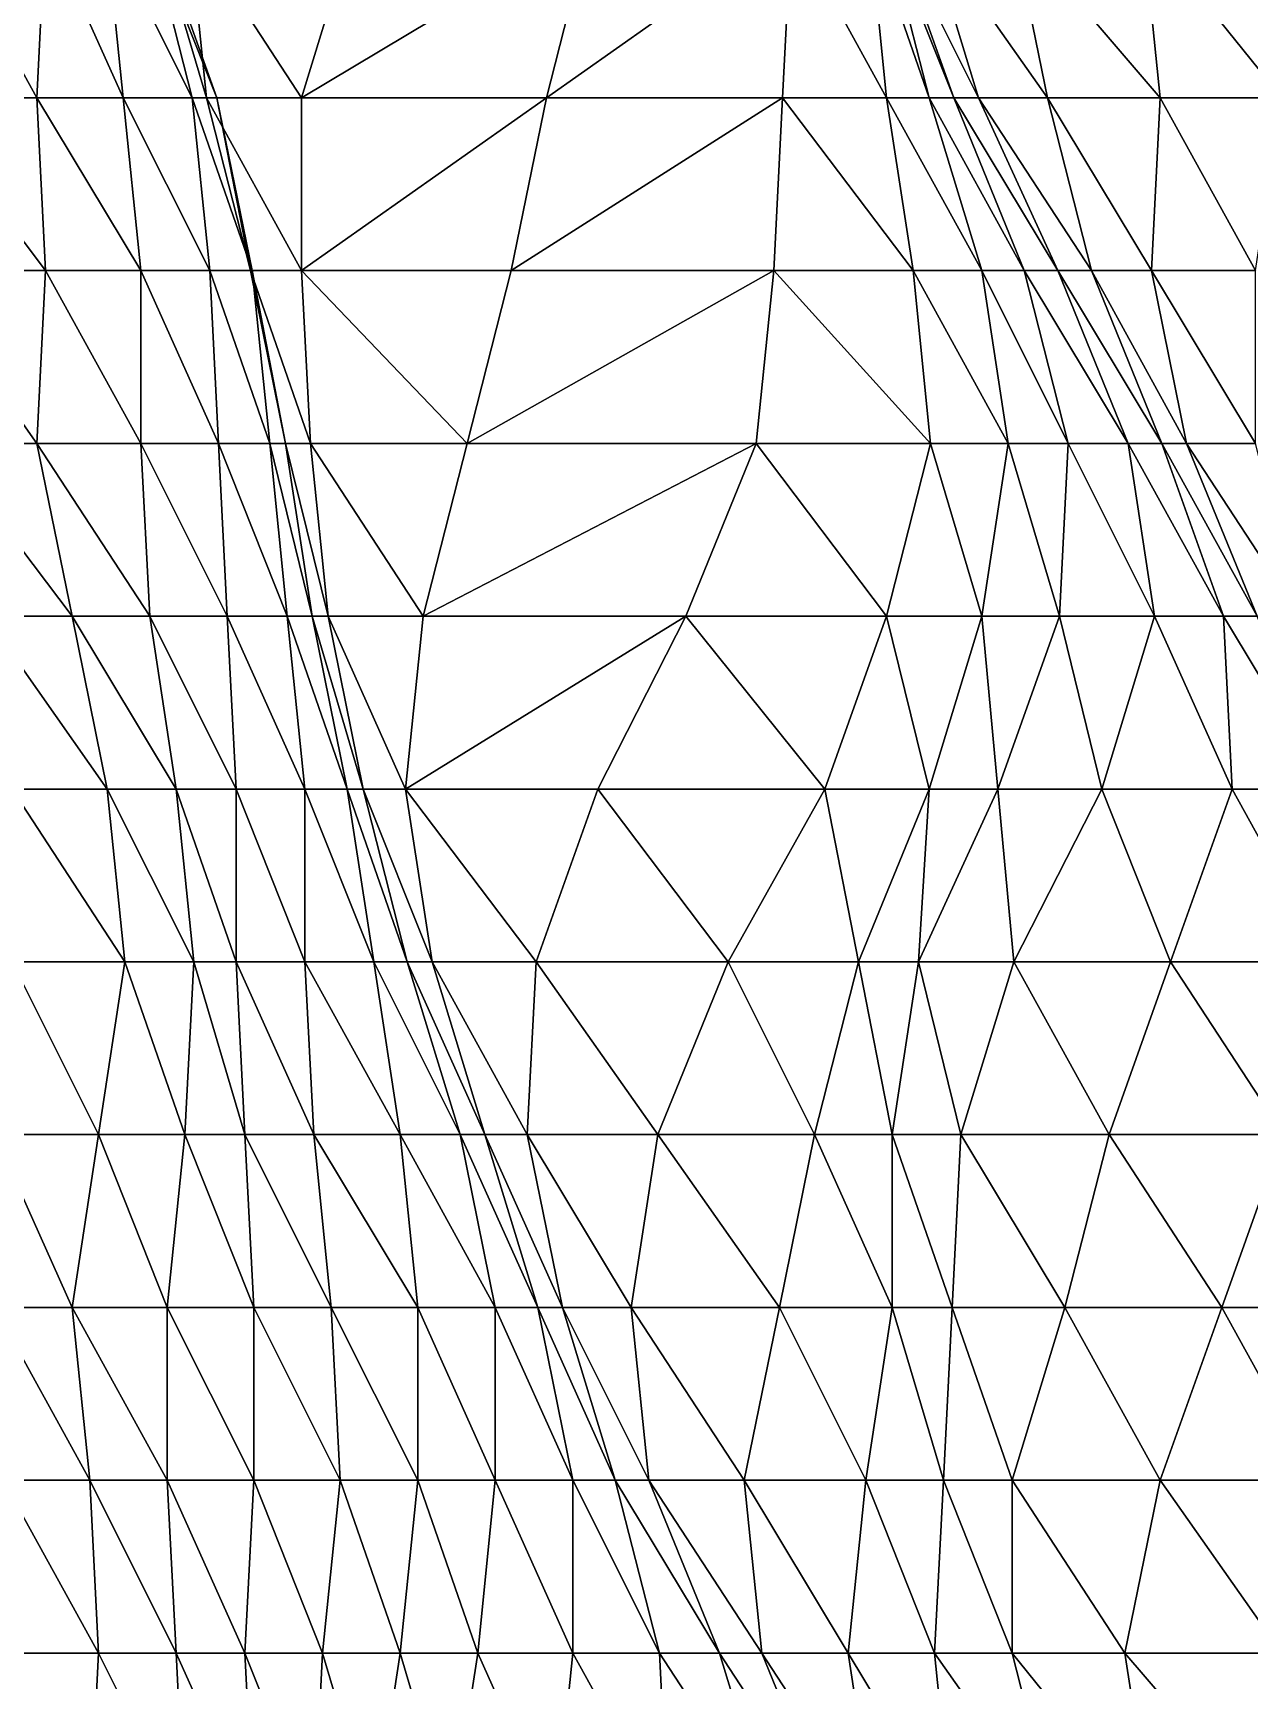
# Model space of a CAD drawing. Header units: metres. Extents: x -137 to 231, y -240 to 234.
# Drawn here: x 50.5 to 92.7, y 95.1 to 152.3 of the extents above; entities that cross this region are included whole.
import ezdxf

# ---------------------------------------------------------------- set-up
doc = ezdxf.new("R2010")
doc.units = ezdxf.units.M

msp = doc.modelspace()

# ---------------------------------------------------------------- linework, layer by layer
for points in [[(47.316513, 156, -420.70563), (46.399536, 150, -421.23505), (50.62216, 150, -425.72528), (50.62226, 150.0001, -425.7252)], [(47.316513, 156, -420.70563), (50.62216, 150, -425.72528), (50.92781, 156, -425.54883), (50.92791, 156.0001, -425.54874)], [(50.92781, 156, -425.54883), (50.62216, 150, -425.72528), (53.62216, 150, -430.92145), (53.62226, 150.0001, -430.92136)], [(50.92781, 156, -425.54883), (53.62216, 150, -430.92145), (53.01085, 156, -431.2744), (53.01095, 156.0001, -431.27432)], [(53.01085, 156, -431.2744), (56.01085, 150, -436.47055), (54.482574, 156, -437.35287), (54.482674, 156.0001, -437.35278)], [(53.01085, 156, -431.2744), (53.62216, 150, -430.92145), (56.01085, 150, -436.47055), (56.01095, 150.0001, -436.47046)], [(54.482574, 156, -437.35287), (56.87126, 150, -442.902), (54.731674, 156, -444.1373), (54.731773, 156.0001, -444.1372)], [(54.482574, 156, -437.35287), (56.01085, 150, -436.47055), (56.87126, 150, -442.902), (56.87136, 150.0001, -442.90192)], [(54.731674, 156, -444.1373), (56.50905, 150, -450.0393), (55.897736, 156, -450.39224), (55.897835, 156.0001, -450.39215)], [(54.731674, 156, -444.1373), (56.87126, 150, -442.902), (56.50905, 150, -450.0393), (56.509148, 150.0001, -450.0392)], [(55.897736, 156, -450.39224), (59.814697, 150, -455.059), (61.648636, 156, -454.00018), (61.648735, 156.0001, -454.0001)], [(55.897736, 156, -450.39224), (56.50905, 150, -450.0393), (59.814697, 150, -455.059), (59.814796, 150.0001, -455.0589)], [(59.814697, 150, -455.059), (68.31651, 150, -457.0787), (69.84479, 156, -456.19635), (69.84489, 156.0001, -456.19626)], [(59.814697, 150, -455.059), (69.84479, 156, -456.19635), (61.648636, 156, -454.00018), (61.648735, 156.0001, -454.0001)], [(68.31651, 150, -457.0787), (76.512665, 150, -459.27484), (76.81831, 156, -459.09836), (76.81841, 156.0001, -459.09827)], [(68.31651, 150, -457.0787), (76.81831, 156, -459.09836), (69.84479, 156, -456.19635), (69.84489, 156.0001, -456.19626)], [(76.81831, 156, -459.09836), (76.512665, 150, -459.27484), (80.12398, 150, -464.11807), (80.12408, 150.0001, -464.11798)], [(76.81831, 156, -459.09836), (80.12398, 150, -464.11807), (79.512665, 156, -464.471), (79.512764, 156.0001, -464.47092)], [(79.512665, 156, -464.471), (81.59569, 150, -470.19656), (80.06741, 156, -471.07892), (80.06751, 156.0001, -471.07883)], [(79.512665, 156, -464.471), (80.12398, 150, -464.11807), (81.59569, 150, -470.19656), (81.59579, 150.0001, -470.19647)], [(80.06741, 156, -471.07892), (82.4561, 150, -476.62802), (80.31651, 156, -477.8633), (80.31661, 156.0001, -477.86322)], [(80.06741, 156, -471.07892), (81.59569, 150, -470.19656), (82.4561, 150, -476.62802), (82.4562, 150.0001, -476.62793)], [(80.31651, 156, -477.8633), (83.31651, 150, -483.05945), (81.482574, 156, -484.11826), (81.48267, 156.0001, -484.11816)], [(80.31651, 156, -477.8633), (82.4561, 150, -476.62802), (83.31651, 150, -483.05945), (83.31661, 150.0001, -483.05936)], [(81.482574, 156, -484.11826), (85.7052, 150, -488.60855), (84.482574, 156, -489.31442), (84.48267, 156.0001, -489.31433)], [(81.482574, 156, -484.11826), (83.31651, 150, -483.05945), (85.7052, 150, -488.60855), (85.7053, 150.0001, -488.60846)], [(84.482574, 156, -489.31442), (89.62216, 150, -493.27527), (89.01085, 156, -493.62823), (89.01095, 156.0001, -493.62814)], [(84.482574, 156, -489.31442), (85.7052, 150, -488.60855), (89.62216, 150, -493.27527), (89.62226, 150.0001, -493.27518)], [(89.01085, 156, -493.62823), (93.84479, 150, -497.76556), (93.233475, 156, -498.1185), (93.233574, 156.0001, -498.1184)], [(89.01085, 156, -493.62823), (89.62216, 150, -493.27527), (93.84479, 150, -497.76556), (93.84489, 150.0001, -497.76547)], [(46.399536, 150, -421.23505), (50.92781, 144, -425.54883), (50.62216, 150, -425.72528), (50.62226, 150.0001, -425.7252)], [(46.399536, 150, -421.23505), (46.399536, 144, -421.23505), (50.92781, 144, -425.54883), (50.92791, 144.0001, -425.54874)], [(50.62216, 150, -425.72528), (54.233475, 144, -430.5685), (53.62216, 150, -430.92145), (53.62226, 150.0001, -430.92136)], [(50.62216, 150, -425.72528), (50.92781, 144, -425.54883), (54.233475, 144, -430.5685), (54.233574, 144.0001, -430.56842)], [(53.62216, 150, -430.92145), (56.62216, 144, -436.11758), (56.01085, 150, -436.47055), (56.01095, 150.0001, -436.47046)], [(53.62216, 150, -430.92145), (54.233475, 144, -430.5685), (56.62216, 144, -436.11758), (56.62226, 144.0001, -436.1175)], [(56.01085, 150, -436.47055), (58.093887, 144, -442.1961), (56.87126, 150, -442.902), (56.87136, 150.0001, -442.90192)], [(56.01085, 150, -436.47055), (56.62216, 144, -436.11758), (58.093887, 144, -442.1961), (58.093987, 144.0001, -442.196)], [(56.87126, 150, -442.902), (58.037323, 144, -449.15695), (56.50905, 150, -450.0393), (56.509148, 150.0001, -450.0392)], [(56.50905, 150, -450.0393), (59.814697, 144, -455.059), (59.814697, 150, -455.059), (59.814796, 150.0001, -455.0589)], [(56.50905, 150, -450.0393), (58.037323, 144, -449.15695), (59.814697, 144, -455.059), (59.814796, 144.0001, -455.0589)], [(56.87126, 150, -442.902), (58.093887, 144, -442.1961), (58.037323, 144, -449.15695), (58.037422, 144.0001, -449.15686)], [(59.814697, 144, -455.059), (67.09389, 144, -457.78458), (68.31651, 150, -457.0787), (68.31661, 150.0001, -457.0786)], [(59.814697, 144, -455.059), (68.31651, 150, -457.0787), (59.814697, 150, -455.059), (59.814796, 150.0001, -455.0589)], [(67.09389, 144, -457.78458), (76.207, 144, -459.45132), (76.512665, 150, -459.27484), (76.512764, 150.0001, -459.27475)], [(67.09389, 144, -457.78458), (76.512665, 150, -459.27484), (68.31651, 150, -457.0787), (68.31661, 150.0001, -457.0786)], [(76.512665, 150, -459.27484), (76.207, 144, -459.45132), (81.04094, 144, -463.58865), (81.04104, 144.0001, -463.58856)], [(76.512665, 150, -459.27484), (81.04094, 144, -463.58865), (80.12398, 150, -464.11807), (80.12408, 150.0001, -464.11798)], [(80.12398, 150, -464.11807), (83.42963, 144, -469.13773), (81.59569, 150, -470.19656), (81.59579, 150.0001, -470.19647)], [(80.12398, 150, -464.11807), (81.04094, 144, -463.58865), (83.42963, 144, -469.13773), (83.429726, 144.0001, -469.13763)], [(81.59569, 150, -470.19656), (84.90135, 144, -475.21625), (82.4561, 150, -476.62802), (82.4562, 150.0001, -476.62793)], [(81.59569, 150, -470.19656), (83.42963, 144, -469.13773), (84.90135, 144, -475.21625), (84.90145, 144.0001, -475.21616)], [(82.4561, 150, -476.62802), (86.06741, 144, -481.47122), (83.31651, 150, -483.05945), (83.31661, 150.0001, -483.05936)], [(82.4561, 150, -476.62802), (84.90135, 144, -475.21625), (86.06741, 144, -481.47122), (86.06751, 144.0001, -481.47113)], [(83.31651, 150, -483.05945), (87.233475, 144, -487.7262), (85.7052, 150, -488.60855), (85.7053, 150.0001, -488.60846)], [(83.31651, 150, -483.05945), (86.06741, 144, -481.47122), (87.233475, 144, -487.7262), (87.233574, 144.0001, -487.7261)], [(85.7052, 150, -488.60855), (89.31651, 144, -493.45175), (89.62216, 150, -493.27527), (89.62226, 150.0001, -493.27518)], [(85.7052, 150, -488.60855), (87.233475, 144, -487.7262), (89.31651, 144, -493.45175), (89.31661, 144.0001, -493.45166)], [(89.62216, 150, -493.27527), (89.31651, 144, -493.45175), (92.92781, 144, -498.29498), (92.92791, 144.0001, -498.2949)], [(89.62216, 150, -493.27527), (92.92781, 144, -498.29498), (93.84479, 150, -497.76556), (93.84489, 150.0001, -497.76547)], [(46.399536, 144, -421.23505), (50.62216, 138, -425.72528), (50.92781, 144, -425.54883), (50.92791, 144.0001, -425.54874)], [(46.399536, 144, -421.23505), (47.316513, 138, -420.70563), (50.62216, 138, -425.72528), (50.62226, 138.0001, -425.7252)], [(50.92781, 144, -425.54883), (50.62216, 138, -425.72528), (54.233475, 138, -430.5685), (54.233574, 138.0001, -430.56842)], [(50.92781, 144, -425.54883), (54.233475, 138, -430.5685), (54.233475, 144, -430.5685), (54.233574, 144.0001, -430.56842)], [(54.233475, 144, -430.5685), (56.92781, 138, -435.94113), (56.62216, 144, -436.11758), (56.62226, 144.0001, -436.1175)], [(54.233475, 144, -430.5685), (54.233475, 138, -430.5685), (56.92781, 138, -435.94113), (56.92791, 138.0001, -435.94104)], [(56.62216, 144, -436.11758), (58.7052, 138, -441.84317), (58.093887, 144, -442.1961), (58.093987, 144.0001, -442.196)], [(56.62216, 144, -436.11758), (56.92781, 138, -435.94113), (58.7052, 138, -441.84317), (58.7053, 138.0001, -441.84308)], [(58.093887, 144, -442.1961), (59.25995, 138, -448.45108), (58.037323, 144, -449.15695), (58.037422, 144.0001, -449.15686)], [(58.037323, 144, -449.15695), (60.12036, 138, -454.88254), (59.814697, 144, -455.059), (59.814796, 144.0001, -455.0589)], [(58.037323, 144, -449.15695), (59.25995, 138, -448.45108), (60.12036, 138, -454.88254), (60.12046, 138.0001, -454.88245)], [(58.093887, 144, -442.1961), (58.7052, 138, -441.84317), (59.25995, 138, -448.45108), (59.260048, 138.0001, -448.451)], [(59.814697, 144, -455.059), (65.5656, 138, -458.66693), (67.09389, 144, -457.78458), (67.09399, 144.0001, -457.7845)], [(59.814697, 144, -455.059), (60.12036, 138, -454.88254), (65.5656, 138, -458.66693), (65.5657, 138.0001, -458.66684)], [(65.5656, 138, -458.66693), (75.59569, 138, -459.80426), (76.207, 144, -459.45132), (76.2071, 144.0001, -459.45123)], [(65.5656, 138, -458.66693), (76.207, 144, -459.45132), (67.09389, 144, -457.78458), (67.09399, 144.0001, -457.7845)], [(76.207, 144, -459.45132), (75.59569, 138, -459.80426), (81.65225, 138, -463.23572), (81.65235, 138.0001, -463.23563)], [(76.207, 144, -459.45132), (81.65225, 138, -463.23572), (81.04094, 144, -463.58865), (81.04104, 144.0001, -463.58856)], [(81.04094, 144, -463.58865), (84.3466, 138, -468.6083), (83.42963, 144, -469.13773), (83.429726, 144.0001, -469.13763)], [(81.04094, 144, -463.58865), (81.65225, 138, -463.23572), (84.3466, 138, -468.6083), (84.3467, 138.0001, -468.60822)], [(83.42963, 144, -469.13773), (86.42963, 138, -474.3339), (84.90135, 144, -475.21625), (84.90145, 144.0001, -475.21616)], [(83.42963, 144, -469.13773), (84.3466, 138, -468.6083), (86.42963, 138, -474.3339), (86.429726, 138.0001, -474.3338)], [(84.90135, 144, -475.21625), (88.512665, 138, -480.05945), (86.06741, 144, -481.47122), (86.06751, 144.0001, -481.47113)], [(84.90135, 144, -475.21625), (86.42963, 138, -474.3339), (88.512665, 138, -480.05945), (88.512764, 138.0001, -480.05936)], [(86.06741, 144, -481.47122), (89.67873, 138, -486.31442), (87.233475, 144, -487.7262), (87.233574, 144.0001, -487.7261)], [(86.06741, 144, -481.47122), (88.512665, 138, -480.05945), (89.67873, 138, -486.31442), (89.678825, 138.0001, -486.31433)], [(87.233475, 144, -487.7262), (90.53914, 138, -492.74588), (89.31651, 144, -493.45175), (89.31661, 144.0001, -493.45166)], [(87.233475, 144, -487.7262), (89.67873, 138, -486.31442), (90.53914, 138, -492.74588), (90.53924, 138.0001, -492.7458)], [(89.31651, 144, -493.45175), (92.92781, 138, -498.29498), (92.92781, 144, -498.29498), (92.92791, 144.0001, -498.2949)], [(89.31651, 144, -493.45175), (90.53914, 138, -492.74588), (92.92781, 138, -498.29498), (92.92791, 138.0001, -498.2949)], [(47.316513, 138, -420.70563), (51.844788, 132, -425.0194), (50.62216, 138, -425.72528), (50.62226, 138.0001, -425.7252)], [(47.316513, 138, -420.70563), (48.844788, 132, -419.82327), (51.844788, 132, -425.0194), (51.844887, 132.0001, -425.01932)], [(50.62216, 138, -425.72528), (54.53914, 132, -430.39206), (54.233475, 138, -430.5685), (54.233574, 138.0001, -430.56842)], [(50.62216, 138, -425.72528), (51.844788, 132, -425.0194), (54.53914, 132, -430.39206), (54.539238, 132.0001, -430.39197)], [(54.233475, 138, -430.5685), (57.233475, 132, -435.76465), (56.92781, 138, -435.94113), (56.92791, 138.0001, -435.94104)], [(54.233475, 138, -430.5685), (54.53914, 132, -430.39206), (57.233475, 132, -435.76465), (57.233574, 132.0001, -435.76456)], [(56.92781, 138, -435.94113), (59.316513, 132, -441.49023), (58.7052, 138, -441.84317), (58.7053, 138.0001, -441.84308)], [(56.92781, 138, -435.94113), (57.233475, 132, -435.76465), (59.316513, 132, -441.49023), (59.316612, 132.0001, -441.49014)], [(58.7052, 138, -441.84317), (60.17691, 132, -447.92166), (59.25995, 138, -448.45108), (59.260048, 138.0001, -448.451)], [(58.7052, 138, -441.84317), (59.316513, 132, -441.49023), (60.17691, 132, -447.92166), (60.17701, 132.0001, -447.92157)], [(59.25995, 138, -448.45108), (60.731674, 132, -454.5296), (60.12036, 138, -454.88254), (60.12046, 138.0001, -454.88245)], [(59.25995, 138, -448.45108), (60.17691, 132, -447.92166), (60.731674, 132, -454.5296), (60.731773, 132.0001, -454.5295)], [(60.12036, 138, -454.88254), (64.03732, 132, -459.5493), (65.5656, 138, -458.66693), (65.5657, 138.0001, -458.66684)], [(60.12036, 138, -454.88254), (60.731674, 132, -454.5296), (64.03732, 132, -459.5493), (64.03742, 132.0001, -459.5492)], [(64.03732, 132, -459.5493), (73.15044, 132, -461.216), (75.59569, 138, -459.80426), (75.59579, 138.0001, -459.80417)], [(64.03732, 132, -459.5493), (75.59569, 138, -459.80426), (65.5656, 138, -458.66693), (65.5657, 138.0001, -458.66684)], [(75.59569, 138, -459.80426), (73.15044, 132, -461.216), (80.12398, 132, -464.11807), (80.12408, 132.0001, -464.11798)], [(75.59569, 138, -459.80426), (80.12398, 132, -464.11807), (81.65225, 138, -463.23572), (81.65235, 138.0001, -463.23563)], [(81.65225, 138, -463.23572), (80.12398, 132, -464.11807), (83.42963, 132, -469.13773), (83.429726, 132.0001, -469.13763)], [(81.65225, 138, -463.23572), (83.42963, 132, -469.13773), (84.3466, 138, -468.6083), (84.3467, 138.0001, -468.60822)], [(84.3466, 138, -468.6083), (83.42963, 132, -469.13773), (86.12398, 132, -474.51038), (86.12408, 132.0001, -474.51028)], [(84.3466, 138, -468.6083), (86.12398, 132, -474.51038), (86.42963, 138, -474.3339), (86.429726, 138.0001, -474.3338)], [(86.42963, 138, -474.3339), (86.12398, 132, -474.51038), (89.42963, 132, -479.53003), (89.429726, 132.0001, -479.52994)], [(86.42963, 138, -474.3339), (89.42963, 132, -479.53003), (88.512665, 138, -480.05945), (88.512764, 138.0001, -480.05936)], [(88.512665, 138, -480.05945), (91.81831, 132, -485.07913), (89.67873, 138, -486.31442), (89.678825, 138.0001, -486.31433)], [(88.512665, 138, -480.05945), (89.42963, 132, -479.53003), (91.81831, 132, -485.07913), (91.81841, 132.0001, -485.07904)], [(89.67873, 138, -486.31442), (92.984375, 132, -491.3341), (90.53914, 138, -492.74588), (90.53924, 138.0001, -492.7458)], [(89.67873, 138, -486.31442), (91.81831, 132, -485.07913), (92.984375, 132, -491.3341), (92.984474, 132.0001, -491.334)], [(90.53914, 138, -492.74588), (94.4561, 132, -497.41263), (92.92781, 138, -498.29498), (92.92791, 138.0001, -498.2949)], [(90.53914, 138, -492.74588), (92.984375, 132, -491.3341), (94.4561, 132, -497.41263), (94.4562, 132.0001, -497.41254)], [(48.844788, 132, -419.82327), (53.067413, 126, -424.31354), (51.844788, 132, -425.0194), (51.844887, 132.0001, -425.01932)], [(48.844788, 132, -419.82327), (49.761765, 126, -419.29385), (53.067413, 126, -424.31354), (53.067513, 126.0001, -424.31345)], [(51.844788, 132, -425.0194), (55.4561, 126, -429.86264), (54.53914, 132, -430.39206), (54.539238, 132.0001, -430.39197)], [(51.844788, 132, -425.0194), (53.067413, 126, -424.31354), (55.4561, 126, -429.86264), (55.4562, 126.0001, -429.86255)], [(54.53914, 132, -430.39206), (57.53914, 126, -435.5882), (57.233475, 132, -435.76465), (57.233574, 132.0001, -435.76456)], [(54.53914, 132, -430.39206), (55.4561, 126, -429.86264), (57.53914, 126, -435.5882), (57.539238, 126.0001, -435.5881)], [(57.233475, 132, -435.76465), (59.92781, 126, -441.1373), (59.316513, 132, -441.49023), (59.316612, 132.0001, -441.49014)], [(57.233475, 132, -435.76465), (57.53914, 126, -435.5882), (59.92781, 126, -441.1373), (59.92791, 126.0001, -441.1372)], [(59.316513, 132, -441.49023), (61.399536, 126, -447.2158), (60.17691, 132, -447.92166), (60.17701, 132.0001, -447.92157)], [(59.316513, 132, -441.49023), (59.92781, 126, -441.1373), (61.399536, 126, -447.2158), (61.399635, 126.0001, -447.2157)], [(60.17691, 132, -447.92166), (61.9543, 126, -453.8237), (60.731674, 132, -454.5296), (60.731773, 132.0001, -454.5295)], [(60.17691, 132, -447.92166), (61.399536, 126, -447.2158), (61.9543, 126, -453.8237), (61.9544, 126.0001, -453.8236)], [(60.731674, 132, -454.5296), (63.42601, 126, -459.90222), (64.03732, 132, -459.5493), (64.03742, 132.0001, -459.5492)], [(60.731674, 132, -454.5296), (61.9543, 126, -453.8237), (63.42601, 126, -459.90222), (63.42611, 126.0001, -459.90213)], [(63.42601, 126, -459.90222), (70.09389, 126, -462.9807), (73.15044, 132, -461.216), (73.150536, 132.0001, -461.2159)], [(63.42601, 126, -459.90222), (73.15044, 132, -461.216), (64.03732, 132, -459.5493), (64.03742, 132.0001, -459.5492)], [(73.15044, 132, -461.216), (70.09389, 126, -462.9807), (77.984375, 126, -465.35336), (77.984474, 126.0001, -465.35327)], [(73.15044, 132, -461.216), (77.984375, 126, -465.35336), (80.12398, 132, -464.11807), (80.12408, 132.0001, -464.11798)], [(80.12398, 132, -464.11807), (77.984375, 126, -465.35336), (81.59569, 126, -470.19656), (81.59579, 126.0001, -470.19647)], [(80.12398, 132, -464.11807), (81.59569, 126, -470.19656), (83.42963, 132, -469.13773), (83.429726, 132.0001, -469.13763)], [(83.42963, 132, -469.13773), (81.59569, 126, -470.19656), (83.984375, 126, -475.74567), (83.984474, 126.0001, -475.74557)], [(83.42963, 132, -469.13773), (83.984375, 126, -475.74567), (86.12398, 132, -474.51038), (86.12408, 132.0001, -474.51028)], [(86.12398, 132, -474.51038), (83.984375, 126, -475.74567), (87.59569, 126, -480.58887), (87.59579, 126.0001, -480.58878)], [(86.12398, 132, -474.51038), (87.59569, 126, -480.58887), (89.42963, 132, -479.53003), (89.429726, 132.0001, -479.52994)], [(89.42963, 132, -479.53003), (87.59569, 126, -480.58887), (92.12398, 126, -484.90268), (92.12408, 126.0001, -484.9026)], [(89.42963, 132, -479.53003), (92.12398, 126, -484.90268), (91.81831, 132, -485.07913), (91.81841, 132.0001, -485.07904)], [(91.81831, 132, -485.07913), (95.42963, 126, -489.92233), (92.984375, 132, -491.3341), (92.984474, 132.0001, -491.334)], [(91.81831, 132, -485.07913), (92.12398, 126, -484.90268), (95.42963, 126, -489.92233), (95.429726, 126.0001, -489.92224)], [(49.761765, 126, -419.29385), (53.678726, 120, -423.96057), (53.067413, 126, -424.31354), (53.067513, 126.0001, -424.31345)], [(49.761765, 126, -419.29385), (49.761765, 120, -419.29385), (53.678726, 120, -423.96057), (53.678825, 120.0001, -423.96048)], [(53.067413, 126, -424.31354), (56.067413, 120, -429.5097), (55.4561, 126, -429.86264), (55.4562, 126.0001, -429.86255)], [(53.067413, 126, -424.31354), (53.678726, 120, -423.96057), (56.067413, 120, -429.5097), (56.067513, 120.0001, -429.5096)], [(55.4561, 126, -429.86264), (57.53914, 120, -435.5882), (57.53914, 126, -435.5882), (57.539238, 126.0001, -435.5881)], [(55.4561, 126, -429.86264), (56.067413, 120, -429.5097), (57.53914, 120, -435.5882), (57.539238, 120.0001, -435.5881)], [(57.53914, 126, -435.5882), (59.92781, 120, -441.1373), (59.92781, 126, -441.1373), (59.92791, 126.0001, -441.1372)], [(57.53914, 126, -435.5882), (57.53914, 120, -435.5882), (59.92781, 120, -441.1373), (59.92791, 120.0001, -441.1372)], [(59.92781, 126, -441.1373), (62.316513, 120, -446.68637), (61.399536, 126, -447.2158), (61.399635, 126.0001, -447.2157)], [(59.92781, 126, -441.1373), (59.92781, 120, -441.1373), (62.316513, 120, -446.68637), (62.316612, 120.0001, -446.68628)], [(61.399536, 126, -447.2158), (63.482574, 120, -452.94138), (61.9543, 126, -453.8237), (61.9544, 126.0001, -453.8236)], [(61.399536, 126, -447.2158), (62.316513, 120, -446.68637), (63.482574, 120, -452.94138), (63.482674, 120.0001, -452.94128)], [(61.9543, 126, -453.8237), (64.34299, 120, -459.37283), (63.42601, 126, -459.90222), (63.42611, 126.0001, -459.90213)], [(61.9543, 126, -453.8237), (63.482574, 120, -452.94138), (64.34299, 120, -459.37283), (64.34309, 120.0001, -459.37274)], [(63.42601, 126, -459.90222), (67.9543, 120, -464.216), (70.09389, 126, -462.9807), (70.09399, 126.0001, -462.98062)], [(63.42601, 126, -459.90222), (64.34299, 120, -459.37283), (67.9543, 120, -464.216), (67.9544, 120.0001, -464.2159)], [(70.09389, 126, -462.9807), (67.9543, 120, -464.216), (74.62216, 120, -467.29453), (74.62226, 120.0001, -467.29443)], [(70.09389, 126, -462.9807), (74.62216, 120, -467.29453), (77.984375, 126, -465.35336), (77.984474, 126.0001, -465.35327)], [(77.984375, 126, -465.35336), (74.62216, 120, -467.29453), (79.15044, 120, -471.6083), (79.150536, 120.0001, -471.60822)], [(77.984375, 126, -465.35336), (79.15044, 120, -471.6083), (81.59569, 126, -470.19656), (81.59579, 126.0001, -470.19647)], [(81.59569, 126, -470.19656), (79.15044, 120, -471.6083), (81.233475, 120, -477.3339), (81.233574, 120.0001, -477.3338)], [(81.59569, 126, -470.19656), (81.233475, 120, -477.3339), (83.984375, 126, -475.74567), (83.984474, 126.0001, -475.74557)], [(83.984375, 126, -475.74567), (81.233475, 120, -477.3339), (84.53914, 120, -482.35358), (84.53924, 120.0001, -482.3535)], [(83.984375, 126, -475.74567), (84.53914, 120, -482.35358), (87.59569, 126, -480.58887), (87.59579, 126.0001, -480.58878)], [(87.59569, 126, -480.58887), (84.53914, 120, -482.35358), (89.984375, 120, -486.13797), (89.984474, 120.0001, -486.13788)], [(87.59569, 126, -480.58887), (89.984375, 120, -486.13797), (92.12398, 126, -484.90268), (92.12408, 126.0001, -484.9026)], [(92.12398, 126, -484.90268), (89.984375, 120, -486.13797), (95.42963, 120, -489.92233), (95.429726, 120.0001, -489.92224)], [(92.12398, 126, -484.90268), (95.42963, 120, -489.92233), (95.42963, 126, -489.92233), (95.429726, 126.0001, -489.92224)], [(49.761765, 120, -419.29385), (49.150436, 114, -419.6468), (52.761765, 114, -424.49), (52.761864, 114.0001, -424.4899)], [(49.761765, 120, -419.29385), (52.761765, 114, -424.49), (53.678726, 120, -423.96057), (53.678825, 120.0001, -423.96048)], [(53.678726, 120, -423.96057), (52.761765, 114, -424.49), (55.761765, 114, -429.68616), (55.761864, 114.0001, -429.68607)], [(53.678726, 120, -423.96057), (55.761765, 114, -429.68616), (56.067413, 120, -429.5097), (56.067513, 120.0001, -429.5096)], [(56.067413, 120, -429.5097), (55.761765, 114, -429.68616), (57.844788, 114, -435.4117), (57.844887, 114.0001, -435.41162)], [(56.067413, 120, -429.5097), (57.844788, 114, -435.4117), (57.53914, 120, -435.5882), (57.539238, 120.0001, -435.5881)], [(57.53914, 120, -435.5882), (60.233475, 114, -440.96082), (59.92781, 120, -441.1373), (59.92791, 120.0001, -441.1372)], [(57.53914, 120, -435.5882), (57.844788, 114, -435.4117), (60.233475, 114, -440.96082), (60.233574, 114.0001, -440.96072)], [(59.92781, 120, -441.1373), (63.233475, 114, -446.15695), (62.316513, 120, -446.68637), (62.316612, 120.0001, -446.68628)], [(59.92781, 120, -441.1373), (60.233475, 114, -440.96082), (63.233475, 114, -446.15695), (63.233574, 114.0001, -446.15686)], [(62.316513, 120, -446.68637), (65.31651, 114, -451.88254), (63.482574, 120, -452.94138), (63.482674, 120.0001, -452.94128)], [(62.316513, 120, -446.68637), (63.233475, 114, -446.15695), (65.31651, 114, -451.88254), (65.31661, 114.0001, -451.88245)], [(63.482574, 120, -452.94138), (66.17691, 114, -458.314), (64.34299, 120, -459.37283), (64.34309, 120.0001, -459.37274)], [(63.482574, 120, -452.94138), (65.31651, 114, -451.88254), (66.17691, 114, -458.314), (66.17701, 114.0001, -458.3139)], [(64.34299, 120, -459.37283), (67.648636, 114, -464.3925), (67.9543, 120, -464.216), (67.9544, 120.0001, -464.2159)], [(64.34299, 120, -459.37283), (66.17691, 114, -458.314), (67.648636, 114, -464.3925), (67.648735, 114.0001, -464.3924)], [(67.9543, 120, -464.216), (67.648636, 114, -464.3925), (72.17691, 114, -468.7063), (72.17701, 114.0001, -468.7062)], [(67.9543, 120, -464.216), (72.17691, 114, -468.7063), (74.62216, 120, -467.29453), (74.62226, 120.0001, -467.29443)], [(74.62216, 120, -467.29453), (72.17691, 114, -468.7063), (77.62216, 114, -472.49066), (77.62226, 114.0001, -472.49057)], [(74.62216, 120, -467.29453), (77.62216, 114, -472.49066), (79.15044, 120, -471.6083), (79.150536, 120.0001, -471.60822)], [(79.15044, 120, -471.6083), (77.62216, 114, -472.49066), (80.31651, 114, -477.8633), (80.31661, 114.0001, -477.86322)], [(79.15044, 120, -471.6083), (80.31651, 114, -477.8633), (81.233475, 120, -477.3339), (81.233574, 120.0001, -477.3338)], [(81.233475, 120, -477.3339), (80.31651, 114, -477.8633), (82.7052, 114, -483.41238), (82.7053, 114.0001, -483.4123)], [(81.233475, 120, -477.3339), (82.7052, 114, -483.41238), (84.53914, 120, -482.35358), (84.53924, 120.0001, -482.3535)], [(84.53914, 120, -482.35358), (82.7052, 114, -483.41238), (87.84479, 114, -487.37326), (87.84489, 114.0001, -487.37317)], [(84.53914, 120, -482.35358), (87.84479, 114, -487.37326), (89.984375, 120, -486.13797), (89.984474, 120.0001, -486.13788)], [(89.984375, 120, -486.13797), (87.84479, 114, -487.37326), (93.90135, 114, -490.8047), (93.90145, 114.0001, -490.8046)], [(89.984375, 120, -486.13797), (93.90135, 114, -490.8047), (95.42963, 120, -489.92233), (95.429726, 120.0001, -489.92224)], [(49.150436, 114, -419.6468), (51.844788, 108, -425.0194), (52.761765, 114, -424.49), (52.761864, 114.0001, -424.4899)], [(49.150436, 114, -419.6468), (49.150436, 108, -419.6468), (51.844788, 108, -425.0194), (51.844887, 108.0001, -425.01932)], [(52.761765, 114, -424.49), (51.844788, 108, -425.0194), (55.150436, 108, -430.0391), (55.150536, 108.0001, -430.039)], [(52.761765, 114, -424.49), (55.150436, 108, -430.0391), (55.761765, 114, -429.68616), (55.761864, 114.0001, -429.68607)], [(55.761765, 114, -429.68616), (55.150436, 108, -430.0391), (58.150436, 108, -435.23523), (58.150536, 108.0001, -435.23514)], [(55.761765, 114, -429.68616), (58.150436, 108, -435.23523), (57.844788, 114, -435.4117), (57.844887, 114.0001, -435.41162)], [(57.844788, 114, -435.4117), (60.844788, 108, -440.60788), (60.233475, 114, -440.96082), (60.233574, 114.0001, -440.96072)], [(57.844788, 114, -435.4117), (58.150436, 108, -435.23523), (60.844788, 108, -440.60788), (60.844887, 108.0001, -440.6078)], [(60.233475, 114, -440.96082), (63.844788, 108, -445.80402), (63.233475, 114, -446.15695), (63.233574, 114.0001, -446.15686)], [(60.233475, 114, -440.96082), (60.844788, 108, -440.60788), (63.844788, 108, -445.80402), (63.844887, 108.0001, -445.80392)], [(63.233475, 114, -446.15695), (66.53914, 108, -451.17667), (65.31651, 114, -451.88254), (65.31661, 114.0001, -451.88245)], [(63.233475, 114, -446.15695), (63.844788, 108, -445.80402), (66.53914, 108, -451.17667), (66.53924, 108.0001, -451.17657)], [(65.31651, 114, -451.88254), (68.01085, 108, -457.2552), (66.17691, 114, -458.314), (66.17701, 114.0001, -458.3139)], [(65.31651, 114, -451.88254), (66.53914, 108, -451.17667), (68.01085, 108, -457.2552), (68.01095, 108.0001, -457.2551)], [(66.17691, 114, -458.314), (68.87126, 108, -463.6866), (67.648636, 114, -464.3925), (67.648735, 114.0001, -464.3924)], [(66.17691, 114, -458.314), (68.01085, 108, -457.2552), (68.87126, 108, -463.6866), (68.87136, 108.0001, -463.68652)], [(67.648636, 114, -464.3925), (71.25995, 108, -469.23572), (72.17691, 114, -468.7063), (72.17701, 114.0001, -468.7062)], [(67.648636, 114, -464.3925), (68.87126, 108, -463.6866), (71.25995, 108, -469.23572), (71.26005, 108.0001, -469.23563)], [(72.17691, 114, -468.7063), (71.25995, 108, -469.23572), (76.399536, 108, -473.19656), (76.399635, 108.0001, -473.19647)], [(72.17691, 114, -468.7063), (76.399536, 108, -473.19656), (77.62216, 114, -472.49066), (77.62226, 114.0001, -472.49057)], [(77.62216, 114, -472.49066), (76.399536, 108, -473.19656), (80.31651, 108, -477.8633), (80.31661, 108.0001, -477.86322)], [(77.62216, 114, -472.49066), (80.31651, 108, -477.8633), (80.31651, 114, -477.8633), (80.31661, 114.0001, -477.86322)], [(80.31651, 114, -477.8633), (82.399536, 108, -483.58887), (82.7052, 114, -483.41238), (82.7053, 114.0001, -483.4123)], [(80.31651, 114, -477.8633), (80.31651, 108, -477.8633), (82.399536, 108, -483.58887), (82.399635, 108.0001, -483.58878)], [(82.7052, 114, -483.41238), (82.399536, 108, -483.58887), (86.31651, 108, -488.2556), (86.31661, 108.0001, -488.25552)], [(82.7052, 114, -483.41238), (86.31651, 108, -488.2556), (87.84479, 114, -487.37326), (87.84489, 114.0001, -487.37317)], [(87.84479, 114, -487.37326), (86.31651, 108, -488.2556), (91.761765, 108, -492.03998), (91.76186, 108.0001, -492.0399)], [(87.84479, 114, -487.37326), (91.761765, 108, -492.03998), (93.90135, 114, -490.8047), (93.90145, 114.0001, -490.8046)], [(93.90135, 114, -490.8047), (91.761765, 108, -492.03998), (96.90135, 108, -496.00085), (96.90145, 108.0001, -496.00076)], [(49.150436, 108, -419.6468), (52.4561, 102, -424.66647), (51.844788, 108, -425.0194), (51.844887, 108.0001, -425.01932)], [(49.150436, 108, -419.6468), (49.4561, 102, -419.47034), (52.4561, 102, -424.66647), (52.4562, 102.0001, -424.66638)], [(51.844788, 108, -425.0194), (55.150436, 102, -430.0391), (55.150436, 108, -430.0391), (55.150536, 108.0001, -430.039)], [(51.844788, 108, -425.0194), (52.4561, 102, -424.66647), (55.150436, 102, -430.0391), (55.150536, 102.0001, -430.039)], [(55.150436, 108, -430.0391), (58.150436, 102, -435.23523), (58.150436, 108, -435.23523), (58.150536, 108.0001, -435.23514)], [(55.150436, 108, -430.0391), (55.150436, 102, -430.0391), (58.150436, 102, -435.23523), (58.150536, 102.0001, -435.23514)], [(58.150436, 108, -435.23523), (61.150436, 102, -440.4314), (60.844788, 108, -440.60788), (60.844887, 108.0001, -440.6078)], [(58.150436, 108, -435.23523), (58.150436, 102, -435.23523), (61.150436, 102, -440.4314), (61.150536, 102.0001, -440.4313)], [(60.844788, 108, -440.60788), (63.844788, 102, -445.80402), (63.844788, 108, -445.80402), (63.844887, 108.0001, -445.80392)], [(60.844788, 108, -440.60788), (61.150436, 102, -440.4314), (63.844788, 102, -445.80402), (63.844887, 102.0001, -445.80392)], [(63.844788, 108, -445.80402), (66.53914, 102, -451.17667), (66.53914, 108, -451.17667), (66.53924, 108.0001, -451.17657)], [(63.844788, 108, -445.80402), (63.844788, 102, -445.80402), (66.53914, 102, -451.17667), (66.53924, 102.0001, -451.17657)], [(66.53914, 108, -451.17667), (69.233475, 102, -456.5493), (68.01085, 108, -457.2552), (68.01095, 108.0001, -457.2551)], [(66.53914, 108, -451.17667), (66.53914, 102, -451.17667), (69.233475, 102, -456.5493), (69.233574, 102.0001, -456.5492)], [(68.01085, 108, -457.2552), (70.7052, 102, -462.62778), (68.87126, 108, -463.6866), (68.87136, 108.0001, -463.68652)], [(68.01085, 108, -457.2552), (69.233475, 102, -456.5493), (70.7052, 102, -462.62778), (70.7053, 102.0001, -462.6277)], [(68.87126, 108, -463.6866), (71.87126, 102, -468.88278), (71.25995, 108, -469.23572), (71.26005, 108.0001, -469.23563)], [(68.87126, 108, -463.6866), (70.7052, 102, -462.62778), (71.87126, 102, -468.88278), (71.87136, 102.0001, -468.8827)], [(71.25995, 108, -469.23572), (75.17691, 102, -473.90244), (76.399536, 108, -473.19656), (76.399635, 108.0001, -473.19647)], [(71.25995, 108, -469.23572), (71.87126, 102, -468.88278), (75.17691, 102, -473.90244), (75.17701, 102.0001, -473.90234)], [(76.399536, 108, -473.19656), (75.17691, 102, -473.90244), (79.399536, 102, -478.39273), (79.399635, 102.0001, -478.39264)], [(76.399536, 108, -473.19656), (79.399536, 102, -478.39273), (80.31651, 108, -477.8633), (80.31661, 108.0001, -477.86322)], [(80.31651, 108, -477.8633), (79.399536, 102, -478.39273), (82.09389, 102, -483.76532), (82.09399, 102.0001, -483.76523)], [(80.31651, 108, -477.8633), (82.09389, 102, -483.76532), (82.399536, 108, -483.58887), (82.399635, 108.0001, -483.58878)], [(82.399536, 108, -483.58887), (82.09389, 102, -483.76532), (84.482574, 102, -489.31442), (84.48267, 102.0001, -489.31433)], [(82.399536, 108, -483.58887), (84.482574, 102, -489.31442), (86.31651, 108, -488.2556), (86.31661, 108.0001, -488.25552)], [(86.31651, 108, -488.2556), (84.482574, 102, -489.31442), (89.62216, 102, -493.27527), (89.62226, 102.0001, -493.27518)], [(86.31651, 108, -488.2556), (89.62216, 102, -493.27527), (91.761765, 108, -492.03998), (91.76186, 108.0001, -492.0399)], [(91.761765, 108, -492.03998), (89.62216, 102, -493.27527), (95.06741, 102, -497.0597), (95.06751, 102.0001, -497.0596)], [(91.761765, 108, -492.03998), (95.06741, 102, -497.0597), (96.90135, 108, -496.00085), (96.90145, 108.0001, -496.00076)], [(49.4561, 102, -419.47034), (49.150436, 96, -419.6468), (52.761765, 96, -424.49), (52.761864, 96.0001, -424.4899)], [(49.4561, 102, -419.47034), (52.761765, 96, -424.49), (52.4561, 102, -424.66647), (52.4562, 102.0001, -424.66638)], [(52.4561, 102, -424.66647), (55.4561, 96, -429.86264), (55.150436, 102, -430.0391), (55.150536, 102.0001, -430.039)], [(52.4561, 102, -424.66647), (52.761765, 96, -424.49), (55.4561, 96, -429.86264), (55.4562, 96.0001, -429.86255)], [(55.150436, 102, -430.0391), (57.844788, 96, -435.4117), (58.150436, 102, -435.23523), (58.150536, 102.0001, -435.23514)], [(55.150436, 102, -430.0391), (55.4561, 96, -429.86264), (57.844788, 96, -435.4117), (57.844887, 96.0001, -435.41162)], [(58.150436, 102, -435.23523), (57.844788, 96, -435.4117), (60.53914, 96, -440.78436), (60.539238, 96.0001, -440.78427)], [(58.150436, 102, -435.23523), (60.53914, 96, -440.78436), (61.150436, 102, -440.4314), (61.150536, 102.0001, -440.4313)], [(61.150436, 102, -440.4314), (60.53914, 96, -440.78436), (63.233475, 96, -446.15695), (63.233574, 96.0001, -446.15686)], [(61.150436, 102, -440.4314), (63.233475, 96, -446.15695), (63.844788, 102, -445.80402), (63.844887, 102.0001, -445.80392)], [(63.844788, 102, -445.80402), (63.233475, 96, -446.15695), (65.92781, 96, -451.5296), (65.92791, 96.0001, -451.5295)], [(63.844788, 102, -445.80402), (65.92781, 96, -451.5296), (66.53914, 102, -451.17667), (66.53924, 102.0001, -451.17657)], [(66.53914, 102, -451.17667), (65.92781, 96, -451.5296), (69.233475, 96, -456.5493), (69.233574, 96.0001, -456.5492)], [(66.53914, 102, -451.17667), (69.233475, 96, -456.5493), (69.233475, 102, -456.5493), (69.233574, 102.0001, -456.5492)], [(69.233475, 102, -456.5493), (72.233475, 96, -461.74542), (70.7052, 102, -462.62778), (70.7053, 102.0001, -462.6277)], [(69.233475, 102, -456.5493), (69.233475, 96, -456.5493), (72.233475, 96, -461.74542), (72.233574, 96.0001, -461.74533)], [(70.7052, 102, -462.62778), (74.31651, 96, -467.471), (71.87126, 102, -468.88278), (71.87136, 102.0001, -468.8827)], [(70.7052, 102, -462.62778), (72.233475, 96, -461.74542), (74.31651, 96, -467.471), (74.31661, 96.0001, -467.47092)], [(71.87126, 102, -468.88278), (75.78824, 96, -473.5495), (75.17691, 102, -473.90244), (75.17701, 102.0001, -473.90234)], [(71.87126, 102, -468.88278), (74.31651, 96, -467.471), (75.78824, 96, -473.5495), (75.78834, 96.0001, -473.5494)], [(75.17691, 102, -473.90244), (78.78824, 96, -478.74567), (79.399536, 102, -478.39273), (79.399635, 102.0001, -478.39264)], [(75.17691, 102, -473.90244), (75.78824, 96, -473.5495), (78.78824, 96, -478.74567), (78.78834, 96.0001, -478.74557)], [(79.399536, 102, -478.39273), (78.78824, 96, -478.74567), (81.78824, 96, -483.9418), (81.78834, 96.0001, -483.9417)], [(79.399536, 102, -478.39273), (81.78824, 96, -483.9418), (82.09389, 102, -483.76532), (82.09399, 102.0001, -483.76523)], [(82.09389, 102, -483.76532), (81.78824, 96, -483.9418), (84.482574, 96, -489.31442), (84.48267, 96.0001, -489.31433)], [(82.09389, 102, -483.76532), (84.482574, 96, -489.31442), (84.482574, 102, -489.31442), (84.48267, 102.0001, -489.31433)], [(84.482574, 102, -489.31442), (88.399536, 96, -493.98117), (89.62216, 102, -493.27527), (89.62226, 102.0001, -493.27518)], [(84.482574, 102, -489.31442), (84.482574, 96, -489.31442), (88.399536, 96, -493.98117), (88.399635, 96.0001, -493.98108)], [(89.62216, 102, -493.27527), (88.399536, 96, -493.98117), (93.84479, 96, -497.76556), (93.84489, 96.0001, -497.76547)], [(89.62216, 102, -493.27527), (93.84479, 96, -497.76556), (95.06741, 102, -497.0597), (95.06751, 102.0001, -497.0596)], [(49.150436, 96, -419.6468), (47.62216, 90, -420.52914), (52.4561, 90, -424.66647), (52.4562, 90.0001, -424.66638)], [(49.150436, 96, -419.6468), (52.4561, 90, -424.66647), (52.761765, 96, -424.49), (52.761864, 96.0001, -424.4899)], [(52.761765, 96, -424.49), (52.4561, 90, -424.66647), (55.761765, 90, -429.68616), (55.761864, 90.0001, -429.68607)], [(52.761765, 96, -424.49), (55.761765, 90, -429.68616), (55.4561, 96, -429.86264), (55.4562, 96.0001, -429.86255)], [(55.4561, 96, -429.86264), (58.150436, 90, -435.23523), (57.844788, 96, -435.4117), (57.844887, 96.0001, -435.41162)], [(55.4561, 96, -429.86264), (55.761765, 90, -429.68616), (58.150436, 90, -435.23523), (58.150536, 90.0001, -435.23514)], [(57.844788, 96, -435.4117), (60.233475, 90, -440.96082), (60.53914, 96, -440.78436), (60.539238, 96.0001, -440.78427)], [(57.844788, 96, -435.4117), (58.150436, 90, -435.23523), (60.233475, 90, -440.96082), (60.233574, 90.0001, -440.96072)], [(60.53914, 96, -440.78436), (60.233475, 90, -440.96082), (62.316513, 90, -446.68637), (62.316612, 90.0001, -446.68628)], [(60.53914, 96, -440.78436), (62.316513, 90, -446.68637), (63.233475, 96, -446.15695), (63.233574, 96.0001, -446.15686)], [(63.233475, 96, -446.15695), (62.316513, 90, -446.68637), (65.01085, 90, -452.05902), (65.01095, 90.0001, -452.05893)], [(63.233475, 96, -446.15695), (65.01085, 90, -452.05902), (65.92781, 96, -451.5296), (65.92791, 96.0001, -451.5295)], [(65.92781, 96, -451.5296), (65.01085, 90, -452.05902), (68.62216, 90, -456.90222), (68.62226, 90.0001, -456.90213)], [(65.92781, 96, -451.5296), (68.62216, 90, -456.90222), (69.233475, 96, -456.5493), (69.233574, 96.0001, -456.5492)], [(69.233475, 96, -456.5493), (68.62216, 90, -456.90222), (72.53914, 90, -461.56897), (72.53924, 90.0001, -461.56888)], [(69.233475, 96, -456.5493), (72.53914, 90, -461.56897), (72.233475, 96, -461.74542), (72.233574, 96.0001, -461.74533)], [(72.233475, 96, -461.74542), (76.15044, 90, -466.41217), (74.31651, 96, -467.471), (74.31661, 96.0001, -467.47092)], [(72.233475, 96, -461.74542), (72.53914, 90, -461.56897), (76.15044, 90, -466.41217), (76.150536, 90.0001, -466.41208)], [(74.31651, 96, -467.471), (78.233475, 90, -472.13773), (75.78824, 96, -473.5495), (75.78834, 96.0001, -473.5494)], [(74.31651, 96, -467.471), (76.15044, 90, -466.41217), (78.233475, 90, -472.13773), (78.233574, 90.0001, -472.13763)], [(75.78824, 96, -473.5495), (79.7052, 90, -478.21625), (78.78824, 96, -478.74567), (78.78834, 96.0001, -478.74557)], [(75.78824, 96, -473.5495), (78.233475, 90, -472.13773), (79.7052, 90, -478.21625), (79.7053, 90.0001, -478.21616)], [(78.78824, 96, -478.74567), (82.399536, 90, -483.58887), (81.78824, 96, -483.9418), (81.78834, 96.0001, -483.9417)], [(78.78824, 96, -478.74567), (79.7052, 90, -478.21625), (82.399536, 90, -483.58887), (82.399635, 90.0001, -483.58878)], [(81.78824, 96, -483.9418), (86.01085, 90, -488.4321), (84.482574, 96, -489.31442), (84.48267, 96.0001, -489.31433)], [(81.78824, 96, -483.9418), (82.399536, 90, -483.58887), (86.01085, 90, -488.4321), (86.01095, 90.0001, -488.432)], [(84.482574, 96, -489.31442), (89.31651, 90, -493.45175), (88.399536, 96, -493.98117), (88.399635, 96.0001, -493.98108)], [(84.482574, 96, -489.31442), (86.01085, 90, -488.4321), (89.31651, 90, -493.45175), (89.31661, 90.0001, -493.45166)], [(88.399536, 96, -493.98117), (93.53914, 90, -497.94205), (93.84479, 96, -497.76556), (93.84489, 96.0001, -497.76547)], [(88.399536, 96, -493.98117), (89.31651, 90, -493.45175), (93.53914, 90, -497.94205), (93.53924, 90.0001, -497.94196)]]:
    msp.add_3dface(points)

doc.saveas('drawing.dxf')
